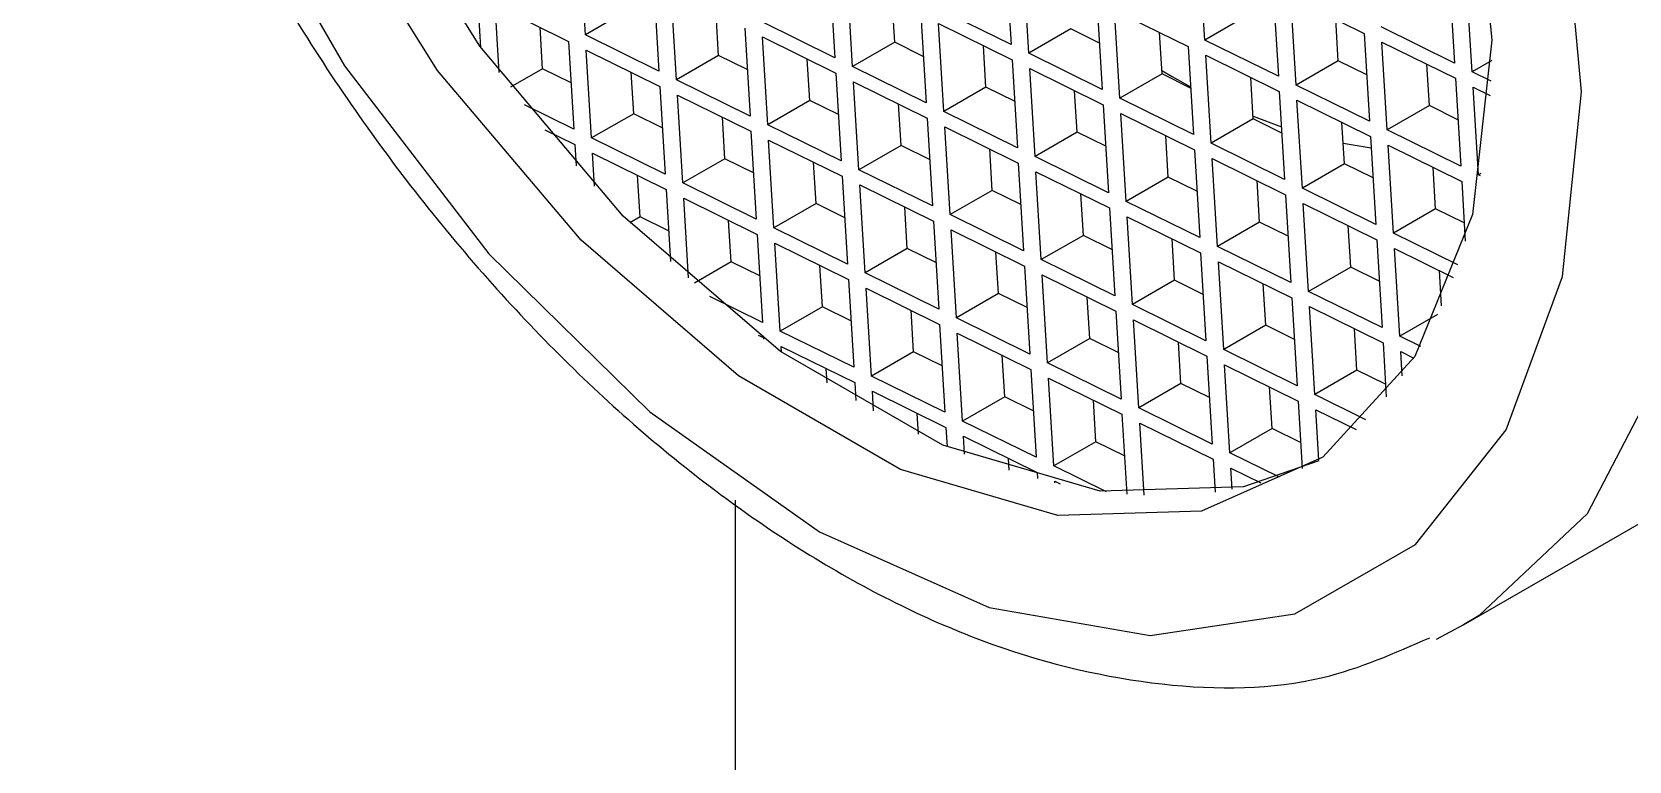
# Model space of a CAD drawing. Header units: millimetres. Extents: x 53 to 380, y 29 to 265.
# Drawn here: x 256.64 to 262.09, y 89.11 to 91.6 of the extents above; entities that cross this region are included whole.
import ezdxf

# ---------------------------------------------------------------- set-up
doc = ezdxf.new("R2010")
doc.units = ezdxf.units.MM

msp = doc.modelspace()

# ---------------------------------------------------------------- linework, layer by layer
at = {"color": 7, "linetype": 'Continuous', "lineweight": 25}
for p, q in [((258.5308, 91.5885), (258.5126, 91.8886)), ((259.9653, 91.8553), (259.9835, 91.5552)), ((260.6448, 91.5707), (260.6266, 91.8708)), ((259.3643, 91.8101), (259.3825, 91.51)), ((259.4429, 91.4802), (259.4247, 91.7803)), ((260.0439, 91.5254), (260.0256, 91.8255)), ((261.4783, 91.7923), (261.4965, 91.4922)), ((258.7634, 91.7649), (258.7816, 91.4647)), ((258.842, 91.4349), (258.8238, 91.7351)), ((260.8774, 91.747), (260.8956, 91.4469)), ((261.5569, 91.4624), (261.5387, 91.7625)), ((258.1624, 91.7196), (258.173, 91.5456)), ((258.2228, 91.6898), (258.4736, 91.5661)), ((258.2368, 91.4599), (258.2228, 91.6898)), ((258.6745, 91.6714), (258.5308, 91.5885)), ((259.5866, 91.5631), (259.578, 91.7047)), ((259.9835, 91.5552), (259.7327, 91.6789)), ((260.2764, 91.7018), (260.2947, 91.4017)), ((260.3368, 91.672), (260.5876, 91.5483)), ((260.355, 91.3719), (260.3368, 91.672)), ((260.9378, 91.7173), (261.1885, 91.5935)), ((260.956, 91.4171), (260.9378, 91.7173)), ((258.3847, 91.4727), (258.3761, 91.6142)), ((258.9857, 91.5179), (258.9771, 91.6594)), ((259.0745, 91.6113), (259.0928, 91.3112)), ((259.3825, 91.51), (259.1318, 91.6337)), ((259.6755, 91.6566), (259.6937, 91.3565)), ((259.7359, 91.6268), (259.9867, 91.503)), ((259.7541, 91.3267), (259.7359, 91.6268)), ((260.7885, 91.6536), (260.6448, 91.5707)), ((261.0997, 91.5001), (261.0911, 91.6416)), ((261.4965, 91.4922), (261.2458, 91.6159)), ((258.4736, 91.5661), (258.4918, 91.266)), ((258.7816, 91.4647), (258.5308, 91.5885)), ((259.1349, 91.5815), (259.3857, 91.4578)), ((259.1531, 91.2814), (259.1349, 91.5815)), ((259.5866, 91.5631), (259.4429, 91.4802)), ((259.6841, 91.515), (259.5866, 91.5631)), ((260.1876, 91.6084), (260.0439, 91.5254)), ((260.285, 91.5603), (260.1876, 91.6084)), ((260.4987, 91.4548), (260.4901, 91.5964)), ((260.8956, 91.4469), (260.6448, 91.5707)), ((261.1885, 91.5935), (261.2068, 91.2934)), ((261.2489, 91.5637), (261.4997, 91.44)), ((261.2671, 91.2636), (261.2489, 91.5637)), ((258.1701, 91.5496), (258.1727, 91.5511)), ((258.534, 91.5363), (258.7848, 91.4126)), ((258.5522, 91.2362), (258.534, 91.5363)), ((258.9857, 91.5179), (258.842, 91.4349)), ((259.0831, 91.4698), (258.9857, 91.5179)), ((259.2968, 91.3644), (259.2882, 91.5059)), ((259.8978, 91.4096), (259.8892, 91.5511)), ((259.9867, 91.503), (260.0049, 91.2029)), ((260.2947, 91.4017), (260.0439, 91.5254)), ((260.5876, 91.5483), (260.6058, 91.2482)), ((260.648, 91.5185), (260.8988, 91.3948)), ((260.6662, 91.2184), (260.648, 91.5185)), ((258.3847, 91.4727), (258.2755, 91.4096)), ((258.4822, 91.4246), (258.3847, 91.4727)), ((258.6959, 91.3191), (258.6873, 91.4607)), ((259.3857, 91.4578), (259.4039, 91.1577)), ((259.6937, 91.3565), (259.4429, 91.4802)), ((260.047, 91.4733), (260.2978, 91.3495)), ((260.0653, 91.1731), (260.047, 91.4733)), ((260.4987, 91.4548), (260.355, 91.3719)), ((260.5962, 91.4068), (260.4987, 91.4548)), ((261.0997, 91.5001), (260.956, 91.4171)), ((261.1971, 91.452), (261.0997, 91.5001)), ((261.4108, 91.3466), (261.4022, 91.4881)), ((261.6236, 91.5009), (261.5569, 91.4624)), ((261.6212, 91.4307), (261.5569, 91.4624)), ((258.7848, 91.4126), (258.803, 91.1125)), ((259.0928, 91.3112), (258.842, 91.4349)), ((259.4461, 91.428), (259.6969, 91.3043)), ((259.4643, 91.1279), (259.4461, 91.428)), ((259.8978, 91.4096), (259.7541, 91.3267)), ((259.9952, 91.3615), (259.8978, 91.4096)), ((260.2089, 91.2561), (260.2003, 91.3976)), ((260.8099, 91.3013), (260.8013, 91.4428)), ((260.8988, 91.3948), (260.917, 91.0946)), ((261.2068, 91.2934), (260.956, 91.4171)), ((261.4997, 91.44), (261.5179, 91.1399)), ((261.5601, 91.4102), (261.6184, 91.3814)), ((261.5783, 91.1101), (261.5601, 91.4102)), ((258.4918, 91.266), (258.3233, 91.3491)), ((258.8451, 91.3828), (259.0959, 91.259)), ((258.8634, 91.0827), (258.8451, 91.3828)), ((259.2968, 91.3644), (259.1531, 91.2814)), ((259.3943, 91.3163), (259.2968, 91.3644)), ((259.608, 91.2108), (259.5994, 91.3524)), ((260.2978, 91.3495), (260.316, 91.0494)), ((260.6058, 91.2482), (260.355, 91.3719)), ((260.9591, 91.365), (261.2099, 91.2412)), ((260.9774, 91.0648), (260.9591, 91.365)), ((261.4108, 91.3466), (261.2671, 91.2636)), ((261.5083, 91.2985), (261.4108, 91.3466)), ((258.6959, 91.3191), (258.5522, 91.2362)), ((258.7934, 91.271), (258.6959, 91.3191)), ((259.0071, 91.1656), (258.9985, 91.3071)), ((259.6969, 91.3043), (259.7151, 91.0042)), ((260.0049, 91.2029), (259.7541, 91.3267)), ((260.3582, 91.3197), (260.609, 91.196)), ((260.3764, 91.0196), (260.3582, 91.3197)), ((260.8099, 91.3013), (260.6662, 91.2184)), ((260.8093, 91.3107), (260.9061, 91.2747)), ((260.9074, 91.2532), (260.8099, 91.3013)), ((261.121, 91.1478), (261.1125, 91.2893)), ((261.5278, 89.5734), (264.5044, 91.2918)), ((258.3929, 91.2642), (258.495, 91.2138)), ((258.803, 91.1125), (258.5522, 91.2362)), ((259.0959, 91.259), (259.1142, 90.9589)), ((259.4039, 91.1577), (259.1531, 91.2814)), ((259.7573, 91.2745), (260.008, 91.1508)), ((259.7755, 90.9744), (259.7573, 91.2745)), ((260.2089, 91.2561), (260.0653, 91.1731)), ((260.3064, 91.208), (260.2089, 91.2561)), ((260.5201, 91.1026), (260.5115, 91.2441)), ((261.2099, 91.2412), (261.2282, 90.9411)), ((261.5179, 91.1399), (261.2671, 91.2636)), ((258.495, 91.2138), (258.4994, 91.1411)), ((258.5554, 91.184), (258.8062, 91.0603)), ((258.5622, 91.0722), (258.5554, 91.184)), ((259.1563, 91.2293), (259.4071, 91.1055)), ((259.1745, 90.9291), (259.1563, 91.2293)), ((259.608, 91.2108), (259.4643, 91.1279)), ((259.7055, 91.1628), (259.608, 91.2108)), ((259.9192, 91.0573), (259.9106, 91.1988)), ((260.609, 91.196), (260.6272, 90.8959)), ((260.917, 91.0946), (260.6662, 91.2184)), ((261.1168, 91.2181), (261.2123, 91.2029)), ((261.2703, 91.2114), (261.5211, 91.0877)), ((261.2885, 90.9113), (261.2703, 91.2114)), ((259.0071, 91.1656), (258.8634, 91.0827)), ((259.1045, 91.1175), (259.0071, 91.1656)), ((259.3182, 91.0121), (259.3096, 91.1536)), ((259.7151, 91.0042), (259.4643, 91.1279)), ((260.008, 91.1508), (260.0263, 90.8506)), ((260.316, 91.0494), (260.0653, 91.1731)), ((260.0684, 91.121), (260.3192, 90.9972)), ((260.0866, 90.8208), (260.0684, 91.121)), ((260.6694, 91.1662), (260.9202, 91.0425)), ((260.6876, 90.8661), (260.6694, 91.1662)), ((261.121, 91.1478), (260.9774, 91.0648)), ((261.2185, 91.0997), (261.121, 91.1478)), ((261.4322, 90.9943), (261.4236, 91.1358)), ((258.7173, 90.9668), (258.7087, 91.1084)), ((259.1142, 90.9589), (258.8634, 91.0827)), ((259.4071, 91.1055), (259.4253, 90.8054)), ((259.4675, 91.0757), (259.7183, 90.952)), ((259.4857, 90.7756), (259.4675, 91.0757)), ((260.5201, 91.1026), (260.3764, 91.0196)), ((260.6176, 91.0545), (260.5201, 91.1026)), ((260.8313, 90.949), (260.8227, 91.0906)), ((261.5211, 91.0877), (261.5335, 90.8839)), ((261.587, 91.1151), (261.5783, 91.1101)), ((261.5855, 91.1065), (261.5783, 91.1101)), ((258.8062, 91.0603), (258.8211, 90.8141)), ((258.8665, 91.0305), (259.1173, 90.9068)), ((258.8831, 90.7582), (258.8665, 91.0305)), ((259.3182, 91.0121), (259.1745, 90.9291)), ((259.4157, 90.964), (259.3182, 91.0121)), ((259.9192, 91.0573), (259.7755, 90.9744)), ((260.0166, 91.0092), (259.9192, 91.0573)), ((260.2303, 90.9038), (260.2217, 91.0453)), ((260.6272, 90.8959), (260.3764, 91.0196)), ((260.9202, 91.0425), (260.9384, 90.7424)), ((261.2282, 90.9411), (260.9774, 91.0648)), ((260.9805, 91.0127), (261.2313, 90.8889)), ((260.9988, 90.7126), (260.9805, 91.0127)), ((258.7173, 90.9668), (258.6828, 90.9469)), ((258.8147, 90.9188), (258.7173, 90.9668)), ((259.6294, 90.8586), (259.6208, 91.0001)), ((260.0263, 90.8506), (259.7755, 90.9744)), ((260.3192, 90.9972), (260.3374, 90.6971)), ((260.3796, 90.9674), (260.6304, 90.8437)), ((260.3978, 90.6673), (260.3796, 90.9674)), ((261.4322, 90.9943), (261.2885, 90.9113)), ((261.5297, 90.9462), (261.4322, 90.9943)), ((259.0284, 90.8133), (259.0198, 90.9549)), ((259.1173, 90.9068), (259.1355, 90.6066)), ((259.4253, 90.8054), (259.1745, 90.9291)), ((259.7183, 90.952), (259.7365, 90.6519)), ((259.7786, 90.9222), (260.0294, 90.7985)), ((259.7969, 90.6221), (259.7786, 90.9222)), ((260.2303, 90.9038), (260.0866, 90.8208)), ((260.3278, 90.8557), (260.2303, 90.9038)), ((260.8313, 90.949), (260.6876, 90.8661)), ((260.9287, 90.9009), (260.8313, 90.949)), ((261.1424, 90.7955), (261.1338, 90.937)), ((261.5077, 90.8032), (261.2885, 90.9113)), ((259.1777, 90.877), (259.4285, 90.7532)), ((259.1959, 90.5769), (259.1777, 90.877)), ((259.6294, 90.8586), (259.4857, 90.7756)), ((259.7269, 90.8105), (259.6294, 90.8586)), ((260.5415, 90.7503), (260.5329, 90.8918)), ((260.9384, 90.7424), (260.6876, 90.8661)), ((261.2313, 90.8889), (261.2495, 90.5888)), ((261.2917, 90.8592), (261.4923, 90.7602)), ((261.3099, 90.559), (261.2917, 90.8592)), ((259.0284, 90.8133), (258.9028, 90.7408)), ((259.1259, 90.7652), (259.0284, 90.8133)), ((259.3396, 90.6598), (259.331, 90.8013)), ((259.9406, 90.705), (259.932, 90.8466)), ((260.0294, 90.7985), (260.0477, 90.4984)), ((260.3374, 90.6971), (260.0866, 90.8208)), ((260.6304, 90.8437), (260.6486, 90.5436)), ((260.6908, 90.8139), (260.9415, 90.6902)), ((260.709, 90.5138), (260.6908, 90.8139)), ((261.1424, 90.7955), (260.9988, 90.7126)), ((261.2399, 90.7474), (261.1424, 90.7955)), ((259.4285, 90.7532), (259.4467, 90.4531)), ((259.7365, 90.6519), (259.4857, 90.7756)), ((260.0898, 90.7687), (260.3406, 90.6449)), ((260.108, 90.4686), (260.0898, 90.7687)), ((260.5415, 90.7503), (260.3978, 90.6673)), ((260.639, 90.7022), (260.5415, 90.7503)), ((261.4524, 90.6626), (261.445, 90.7835)), ((259.1355, 90.6066), (258.9557, 90.6954)), ((259.4889, 90.7234), (259.7397, 90.5997)), ((259.5071, 90.4233), (259.4889, 90.7234)), ((259.9406, 90.705), (259.7969, 90.6221)), ((260.038, 90.6569), (259.9406, 90.705)), ((260.2517, 90.5515), (260.2431, 90.693)), ((260.8527, 90.5967), (260.8441, 90.7383)), ((260.9415, 90.6902), (260.9598, 90.3901)), ((261.2495, 90.5888), (260.9988, 90.7126)), ((259.3396, 90.6598), (259.1959, 90.5769)), ((259.4371, 90.6117), (259.3396, 90.6598)), ((259.6508, 90.5063), (259.6422, 90.6478)), ((260.3406, 90.6449), (260.3588, 90.3448)), ((260.6486, 90.5436), (260.3978, 90.6673)), ((261.0019, 90.6604), (261.2527, 90.5367)), ((261.0201, 90.3603), (261.0019, 90.6604)), ((261.439, 90.6335), (261.3099, 90.559)), ((259.4467, 90.4531), (259.1959, 90.5769)), ((259.7397, 90.5997), (259.7579, 90.2996)), ((260.0477, 90.4984), (259.7969, 90.6221)), ((260.401, 90.6152), (260.6518, 90.4914)), ((260.4192, 90.315), (260.401, 90.6152)), ((260.8527, 90.5967), (260.709, 90.5138)), ((260.9501, 90.5487), (260.8527, 90.5967)), ((261.1638, 90.4432), (261.1552, 90.5847)), ((259.1203, 90.5635), (259.1387, 90.5545)), ((259.1387, 90.5545), (259.139, 90.5495)), ((259.1991, 90.5247), (259.4499, 90.4009)), ((259.2003, 90.5046), (259.1991, 90.5247)), ((259.8, 90.5699), (260.0508, 90.4462)), ((259.8183, 90.2698), (259.8, 90.5699)), ((260.2517, 90.5515), (260.108, 90.4686)), ((260.3492, 90.5034), (260.2517, 90.5515)), ((260.5629, 90.398), (260.5543, 90.5395)), ((261.2527, 90.5367), (261.2639, 90.3524)), ((261.3815, 90.5237), (261.3099, 90.559)), ((259.6508, 90.5063), (259.5071, 90.4233)), ((259.7482, 90.4582), (259.6508, 90.5063)), ((259.9619, 90.3527), (259.9533, 90.4943)), ((260.3588, 90.3448), (260.108, 90.4686)), ((260.6518, 90.4914), (260.67, 90.1913)), ((260.9598, 90.3901), (260.709, 90.5138)), ((261.3131, 90.5069), (261.358, 90.4847)), ((261.3181, 90.4242), (261.3131, 90.5069)), ((259.3554, 90.3998), (259.3524, 90.449)), ((259.7579, 90.2996), (259.5071, 90.4233)), ((260.0508, 90.4462), (260.069, 90.1461)), ((260.1112, 90.4164), (260.362, 90.2927)), ((260.1294, 90.1163), (260.1112, 90.4164)), ((260.7121, 90.4616), (260.9629, 90.3379)), ((260.7304, 90.1615), (260.7121, 90.4616)), ((261.1638, 90.4432), (261.0201, 90.3603)), ((261.2613, 90.3951), (261.1638, 90.4432)), ((259.4499, 90.4009), (259.4536, 90.3396)), ((259.5103, 90.3712), (259.761, 90.2474)), ((259.5143, 90.3049), (259.5103, 90.3712)), ((260.5629, 90.398), (260.4192, 90.315)), ((260.6604, 90.3499), (260.5629, 90.398)), ((260.8741, 90.2445), (260.8655, 90.386)), ((261.1946, 90.2742), (261.0201, 90.3603)), ((259.9619, 90.3527), (259.8183, 90.2698)), ((260.0594, 90.3047), (259.9619, 90.3527)), ((260.2731, 90.1992), (260.2645, 90.3408)), ((260.67, 90.1913), (260.4192, 90.315)), ((260.9629, 90.3379), (260.9769, 90.108)), ((261.0233, 90.3081), (261.1605, 90.2404)), ((261.0337, 90.1364), (261.0233, 90.3081)), ((259.6678, 90.2254), (259.6636, 90.2955)), ((260.069, 90.1461), (259.8183, 90.2698)), ((260.362, 90.2927), (260.3785, 90.0203)), ((260.4224, 90.2629), (260.6732, 90.1391)), ((260.4373, 90.0167), (260.4224, 90.2629)), ((259.761, 90.2474), (259.7651, 90.1812)), ((259.8214, 90.2176), (260.0722, 90.0939)), ((259.8251, 90.1563), (259.8214, 90.2176)), ((260.2731, 90.1992), (260.1294, 90.1163)), ((260.3706, 90.1511), (260.2731, 90.1992)), ((260.8741, 90.2445), (260.7304, 90.1615)), ((260.9715, 90.1964), (260.8741, 90.2445)), ((259.9772, 90.1019), (259.9747, 90.142)), ((260.8989, 90.0784), (260.7304, 90.1615)), ((260.0722, 90.0939), (260.0734, 90.0738)), ((260.3093, 90.0275), (260.1294, 90.1163)), ((260.6732, 90.1391), (260.6799, 90.0273)), ((260.7335, 90.1093), (260.8356, 90.059)), ((260.7379, 90.0366), (260.7335, 90.1093)), ((260.1326, 90.0641), (260.151, 90.055)), ((260.1329, 90.0591), (260.1326, 90.0641)), ((259.0425, 89.9994), (259.0425, 88.24)), ((261.5278, 89.5734), (261.4337, 89.524))]:
    msp.add_line(p, q, dxfattribs=at)
at = {"color": 8, "linetype": 'Continuous', "lineweight": 25, "flags": 128}
msp.add_lwpolyline([(257.5396, 96.4508), (257.7208, 96.5404), (258.2238, 96.6439), (258.7885, 96.5777), (259.3883, 96.345), (259.9952, 95.9566), (260.5808, 95.4308), (261.1178, 94.792), (261.5811, 94.0702), (261.9489, 93.2991), (262.2041, 92.5148), (262.3348, 91.7539), (262.3348, 91.052), (262.2041, 90.442), (261.9489, 89.9523), (261.5811, 89.6059), (261.5278, 89.5734)], dxfattribs=at)
at = {"color": 7, "linetype": 'Continuous', "lineweight": 25, "flags": 128}
for points in [[(261.0339, 90.1341), (260.777, 90.0445), (260.2873, 90.0305), (259.7502, 90.1876), (259.1971, 90.5069), (258.66, 90.9698), (258.1703, 91.5494), (257.7562, 92.212), (257.442, 92.9191), (257.2459, 93.6295), (257.1792, 94.3021)], [(261.5577, 92.2426), (261.6244, 91.57)], [(257.2969, 92.196), (257.7087, 91.4829), (258.2017, 90.8405), (258.7513, 90.3011), (259.33, 89.8918), (259.9086, 89.633), (260.4582, 89.5378), (260.9513, 89.611), (261.363, 89.8487), (261.6728, 90.2392), (261.8651, 90.7629), (261.9303, 91.3934), (261.8651, 92.0992)], [(261.6244, 91.57), (261.5577, 90.9744), (261.3616, 90.4904), (261.0474, 90.1461), (260.6334, 89.9616), (260.1436, 89.9475), (259.6065, 90.1047), (259.0534, 90.424), (258.5163, 90.8869), (258.0266, 91.4665), (257.6125, 92.129)], [(260.498, 91.4669), (260.5331, 91.4463), (260.5959, 91.4112)]]:
    msp.add_lwpolyline(points, dxfattribs=at)
at = {"color": 7, "linetype": 'Continuous', "lineweight": 25}
msp.add_open_spline([(256.6424, 94.5172), (256.6458, 94.398), (256.6554, 94.0538), (256.7606, 93.4488), (256.9891, 92.7181), (257.3189, 91.9984), (257.7345, 91.3187), (258.2205, 90.7049), (258.7593, 90.1807), (259.332, 89.7678), (259.9202, 89.4828), (260.4994, 89.349), (261.013, 89.3539), (261.2931, 89.4774), (261.4121, 89.5299)], degree=3, knots=[0, 0, 0, 0, 0.046951, 0.135581, 0.22408, 0.312407, 0.400677, 0.489034, 0.577607, 0.66657, 0.756038, 0.845777, 0.934451, 1, 1, 1, 1], dxfattribs=at)

doc.saveas('drawing.dxf')
